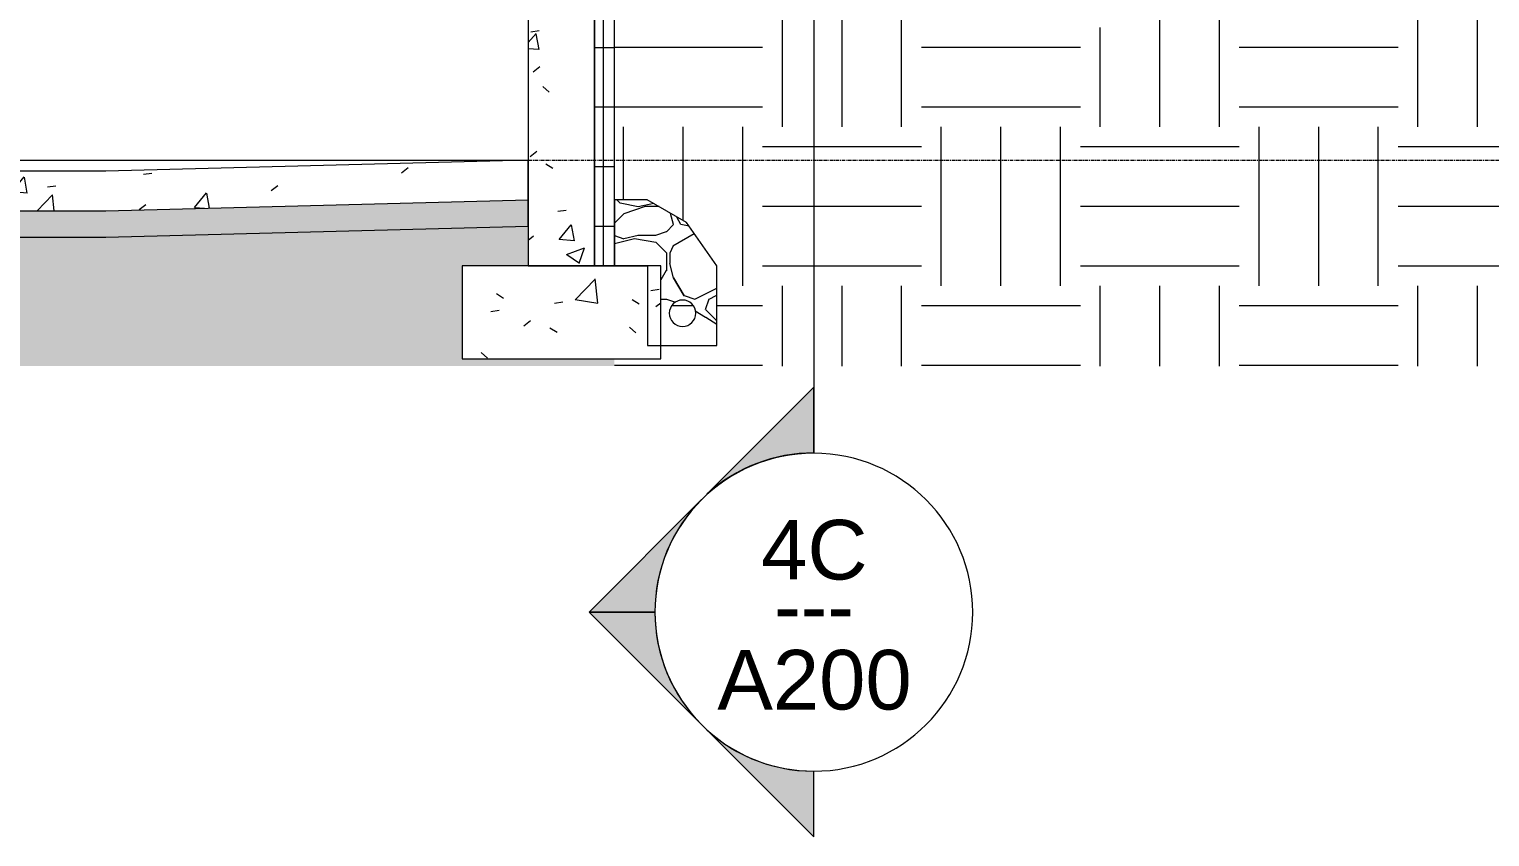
# Model space of a CAD drawing. Header units: inches. Extents: x 9661 to 15313, y -314 to 660.
# Drawn here: x 12001.8 to 12222.4, y -254.2 to -132.3 of the extents above; entities that cross this region are included whole.
import ezdxf

# ---------------------------------------------------------------- set-up
doc = ezdxf.new("R2010")
doc.units = ezdxf.units.IN
doc.header["$MEASUREMENT"] = 0
doc.linetypes.add('Grid Line 1_2_', pattern=[0.875, 0.5, -0.125, 0.125, -0.125])
for name, color, linetype, lineweight in [('0-1', 7, 'Continuous', 5), ('A-FLOR-1', 55, 'Continuous', 9), ('A-FLOR-8', 192, 'Continuous', 9), ('A-FLOR-LEVL-1', 51, 'Grid Line 1_2_', 9), ('A-FLOR-MCUT-1', 51, 'Continuous', 9), ('A-FLOR-PATT-1', 45, 'Continuous', 9), ('A-WALL-PATT-2', 45, 'Continuous', 9), ('C-TOPO', 7, 'Continuous', 9), ('C-TOPO-1', 45, 'Continuous', 9), ('C-TOPO-2', 55, 'Continuous', 9), ('G-ANNO-SYMB', 111, 'Continuous', 9), ('I-WALL-1', 55, 'Continuous', 9), ('S-FNDN-1', 7, 'Continuous', 9), ('S-FNDN-2', 55, 'Continuous', 9), ('S-FNDN-3', 45, 'Continuous', 9), ('S-FNDN-5', 32, 'Continuous', 9)]:
    doc.layers.add(name, color=color, linetype=linetype, lineweight=lineweight)
doc.styles.add('Arial', font='arial.ttf', dxfattribs={"height": 9})
doc.styles.add('Century Gothic', font='ufonts.com_century-gothic.ttf', dxfattribs={"height": 9})
pattern_1 = [(0, (11008.554, 72), (24, 24), [24, -24]), (0, (11008.554, 81), (24, 24), [24, -24]), (0, (11008.554, 90), (24, 24), [24, -24]), (90, (11011.554, 93), (-24, 24), [24, -24]), (90, (11020.554, 93), (-24, 24), [24, -24]), (90, (11029.554, 93), (-24, 24), [24, -24])]
pattern_2 = [(50, (11008.554, 72), (27.5427, -2.4099), [2.88, -31.68]), (355, (11008.554, 72), (-5.32784, 28.8843), [2.304, -25.344]), (100.451, (11010.85, 71.8), (22.2153, 26.4739), [2.448, -26.924]), (46.184, (11008.554, 79.68), (40.9819, -6.3564), [4.32, -47.52]), (96.636, (11011.97, 79.15), (35.8907, 37.4062), [3.671, -40.386]), (351.184, (11008.554, 79.68), (35.891, 37.4062), [3.456, -38.016]), (21, (11012.394, 77.76), (22.92104, -15.46073), [2.88, -31.68]), (326, (11012.394, 77.76), (9.3435, 27.84574), [2.304, -25.344]), (71.451, (11014.304, 76.472), (32.2648, 12.3844), [2.448, -26.924]), (37.5, (11008.554, 72), (0.466855, 12.78271), [1.267, -23.77, 1.267, -24.461, -25.44]), (37.5, (11008.554, 72), (0.466855, 12.78271), [-50.765, 1.267, -24.173]), (7.5, (11008.554, 72), (10.10159, 15.14509), [1.267, -13.402, 1.267, -23.194, -9.696]), (7.5, (11008.554, 72), (10.10159, 15.14509), [-39.13, 1.267, -8.429]), (327.5, (10999.991, 72), (20.49916, -0.86578), [1.267, -8.333, 1.267, -28.685, -39.744]), (327.5, (10999.991, 72), (20.49916, -0.86578), [-39.552, 1.267, -38.477]), (317.5, (10996.151, 72), (22.39478, 3.8443), [1.267, -11.213, 1.267, -18.624, -28.224]), (317.5, (10996.151, 72), (22.39478, 3.8443), [-32.371, 1.267, -26.957])]
pattern_3 = [(212.005, (11005.329, 80.062), (-161.240282, -107.491823), [5.07, -501.974]), (213.69, (11008.554, 82.212), (-53.74635, -53.74678), [3.876, -189.91]), (198.435, (11010.167, 82.749), (-107.49304, -53.74648), [1.7, -168.262]), (180, (11012.316, 82.75), (-7e-15, -53.747), [2.15, -51.597]), (161.565, (11013.929, 82.212), (-53.74607, 5e-05), [1.7, -168.262]), (333.435, (11014.466, 120.91), (53.74613, 5e-05), [2.404, -117.777]), (296.565, (11013.93, 121.984), (53.74653, -53.74707), [1.202, -118.979]), (270, (11013.93, 124.67), (53.747, 3e-15), [2.687, -51.059]), (186.34, (11014.466, 89.736), (-429.972726, -53.744812), [4.867, -481.829]), (296.565, (11026.29, 123.06), (53.74653, -53.74707), [1.202, -118.979]), (303.69, (11025.216, 124.672), (53.74678, -53.74635), [1.938, -191.848]), (229.399, (11033.815, 101.023), (-268.731142, -322.481306), [4.955, -490.564]), (243.435, (11035.427, 104.248), (5e-05, -53.74613), [3.605, -116.576]), (213.69, (11054.239, 98.336), (-53.74635, -53.74678), [1.938, -191.848]), (33.69, (11038.115, 83.287), (53.74635, 53.74678), [1.938, -191.848]), (0, (11037.04, 83.287), (0, 53.747), [1.075, -52.672]), (333.435, (11035.965, 83.824), (53.74613, 5e-05), [1.202, -118.979]), (284.036, (11035.427, 85.974), (53.74545, -161.2401), [2.216, -219.387]), (270, (11035.427, 87.05), (53.747, 3e-15), [1.075, -52.672]), (243.435, (11035.427, 88.124), (5e-05, -53.74613), [1.202, -118.979]), (135, (11035.427, 88.66), (-53.7472, 4e-15), [0.76, -75.249]), (90, (11035.427, 88.124), (-53.747, 3e-15), [0.537, -53.209]), (18.435, (11054.776, 112.847), (107.49304, 53.74648), [3.399, -166.562]), (6.34, (11058.001, 113.922), (429.972726, 53.744812), [4.867, -481.829]), (180, (11055.85, 101.023), (-7e-15, -53.747), [3.225, -50.522]), (197.354, (11064.451, 103.71), (-161.239491, -53.746161), [9.01, -891.947]), (198.435, (11066.063, 104.248), (-107.49304, -53.74648), [1.7, -168.262]), (213.69, (11067.675, 105.323), (-53.74635, -53.74678), [1.938, -191.848]), (251.565, (11068.213, 106.935), (-5e-05, -53.74607), [1.7, -168.262]), (243.435, (11068.75, 108.01), (5e-05, -53.74613), [1.202, -118.979]), (270, (11068.75, 109.085), (53.747, 3e-15), [1.075, -52.672]), (293.199, (11067.138, 112.847), (53.74725, -107.493233), [4.093, -405.228]), (315, (11065.525, 114.46), (53.7472, 0), [2.28, -73.729]), (0, (11062.84, 114.46), (0, 53.747), [2.687, -51.059]), (341.565, (11051.014, 101.561), (53.74607, -5e-05), [1.7, -168.262]), (303.69, (11049.939, 103.173), (53.74678, -53.74635), [1.938, -191.848]), (279.462, (11049.402, 106.398), (53.74512, -268.732805), [3.269, -323.658]), (270, (11049.4, 109.623), (53.747, 3e-15), [3.225, -50.522]), (239.036, (11051.014, 112.31), (-53.74743, -107.492684), [3.134, -310.26]), (188.13, (11054.776, 112.847), (-322.479255, -53.746045), [3.8, -376.245]), (116.565, (11015.004, 111.235), (-53.74653, 53.74707), [1.202, -118.979]), (135, (11016.08, 110.16), (-53.7472, 4e-15), [1.52, -74.489]), (168.69, (11018.766, 109.623), (-53.7468, -0.00033), [2.741, -271.314]), (191.31, (11021.453, 110.16), (-214.98617, -53.74725), [2.741, -271.314]), (194.036, (11023.603, 110.698), (-161.2401, -53.74545), [2.216, -219.387]), (236.31, (11024.678, 112.31), (-53.74616, -107.49347), [1.938, -191.848]), (236.31, (11025.753, 113.922), (-53.74616, -107.49347), [1.938, -191.848]), (270, (11025.753, 115.535), (53.747, 3e-15), [1.612, -52.134]), (291.801, (11024.678, 118.222), (53.745405, -107.493845), [2.894, -286.54]), (116.565, (11025.216, 106.935), (-53.74653, 53.74707), [2.404, -117.777]), (168.69, (11027.903, 106.398), (-53.7468, -0.00033), [2.741, -271.314]), (194.036, (11030.053, 106.935), (-161.2401, -53.74545), [2.216, -219.387]), (225, (11031.665, 108.548), (4e-15, -53.7472), [2.28, -73.729]), (251.565, (11032.203, 110.16), (-5e-05, -53.74607), [1.7, -168.262]), (296.565, (11031.128, 112.31), (53.74653, -53.74707), [2.404, -117.777]), (315, (11030.053, 113.385), (53.7472, 0), [1.52, -74.489]), (326.31, (11028.44, 114.46), (107.49347, -53.74616), [1.938, -191.848]), (0, (11027.365, 114.46), (0, 53.747), [1.075, -52.672]), (33.69, (11025.753, 113.385), (53.74635, 53.74678), [1.938, -191.848]), (71.565, (11025.216, 111.772), (5e-05, 53.74607), [1.7, -168.262]), (63.435, (11024.678, 110.698), (-5e-05, 53.74613), [1.202, -118.979]), (71.565, (11024.141, 109.085), (5e-05, 53.74607), [1.7, -168.262]), (104.036, (11024.141, 106.935), (-53.74545, 161.2401), [2.216, -219.387]), (45, (11023.066, 105.86), (0, 53.7472), [1.52, -74.489]), (18.435, (11021.453, 105.323), (107.49304, 53.74648), [1.7, -168.262]), (0, (11018.766, 105.323), (0, 53.747), [2.687, -51.059]), (14.036, (11016.616, 104.785), (161.2401, 53.74545), [2.216, -219.387]), (341.565, (11015.004, 105.323), (53.74607, -5e-05), [1.7, -168.262]), (270, (11015.004, 106.935), (53.747, 3e-15), [1.612, -52.134]), (225, (11016.616, 108.548), (4e-15, -53.7472), [2.28, -73.729]), (198.435, (11019.841, 109.623), (-107.49304, -53.74648), [3.399, -166.562]), (180, (11022.53, 109.623), (-7e-15, -53.747), [2.687, -51.059]), (153.435, (11023.603, 109.085), (-53.74613, -5e-05), [1.202, -118.979]), (206.565, (11044.027, 100.486), (-53.74707, -53.74653), [1.202, -118.979]), (146.31, (11045.639, 99.411), (-107.49347, 53.74616), [1.938, -191.848]), (119.745, (11047.789, 95.648), (-161.240006, 268.73295), [4.333, -428.985]), (95.711, (11048.327, 90.274), (-53.74997, 483.718242), [5.401, -534.745]), (90, (11048.327, 89.736), (-53.747, 3e-15), [0.537, -53.209]), (63.435, (11047.79, 88.66), (-5e-05, 53.74613), [1.202, -118.979]), (26.565, (11046.714, 88.124), (53.74707, 53.74653), [1.202, -118.979]), (0, (11045.1, 88.124), (0, 53.747), [1.612, -52.134]), (0, (11044.564, 88.124), (0, 53.747), [0.537, -53.209]), (0, (11043.49, 88.124), (0, 53.747), [1.075, -52.672]), (326.31, (11041.877, 89.199), (107.49347, -53.74616), [1.938, -191.848]), (333.435, (11040.802, 89.736), (53.74613, 5e-05), [1.202, -118.979]), (284.036, (11040.265, 91.886), (53.74545, -161.2401), [2.216, -219.387]), (270, (11040.265, 92.96), (53.747, 3e-15), [1.075, -52.672]), (270, (11040.265, 94.574), (53.747, 3e-15), [1.612, -52.134]), (258.69, (11040.802, 97.261), (0.00033, -53.7468), [2.741, -271.314]), (231.34, (11042.952, 99.948), (-161.240446, -214.986075), [3.441, -340.704]), (270, (11054.24, 98.873), (53.747, 3e-15), [0.537, -53.209]), (270, (11054.24, 99.41), (53.747, 3e-15), [0.537, -53.209]), (326.31, (11052.626, 100.486), (107.49347, -53.74616), [1.938, -191.848]), (333.435, (11049.402, 102.098), (53.74613, 5e-05), [3.605, -116.576]), (0, (11046.714, 102.1), (0, 53.747), [2.687, -51.059]), (63.435, (11046.177, 101.023), (-5e-05, 53.74613), [1.202, -118.979]), (90, (11046.177, 98.873), (-53.747, 3e-15), [2.15, -51.597]), (135, (11047.79, 97.26), (-53.7472, 4e-15), [2.28, -73.729]), (161.565, (11049.402, 96.723), (-53.74607, 5e-05), [1.7, -168.262]), (180, (11051.014, 96.723), (-7e-15, -53.747), [1.612, -52.134]), (198.435, (11052.626, 97.261), (-107.49304, -53.74648), [1.7, -168.262]), (351.87, (11031.665, 126.284), (53.746196, 0.000237), [7.601, -372.445]), (14.036, (11029.515, 125.747), (161.2401, 53.74545), [2.216, -219.387]), (53.13, (11027.903, 123.597), (107.49389, 161.23961), [2.687, -266.045]), (95.194, (11028.44, 117.685), (-53.742522, 537.465678), [5.937, -587.714]), (101.31, (11028.978, 114.997), (-53.74725, 214.98617), [2.741, -271.314]), (143.13, (11031.128, 113.385), (-161.23961, 107.49389), [2.687, -266.045]), (161.565, (11032.74, 112.847), (-53.74607, 5e-05), [1.7, -168.262]), (198.435, (11034.352, 113.385), (-107.49304, -53.74648), [1.7, -168.262]), (225, (11037.04, 116.072), (4e-15, -53.7472), [3.8, -72.209]), (228.814, (11040.802, 120.372), (-322.479887, -376.225462), [5.713, -565.62]), (251.565, (11041.34, 121.984), (-5e-05, -53.74607), [1.7, -168.262]), (270, (11041.34, 122.52), (53.747, 3e-15), [0.537, -53.209]), (288.435, (11040.802, 124.134), (53.74648, -107.49304), [1.7, -168.262]), (326.31, (11039.19, 125.209), (107.49347, -53.74616), [1.938, -191.848]), (90, (11014.466, 112.31), (-53.747, 3e-15), [3.762, -49.984]), (338.199, (11021.991, 119.297), (161.23965, -53.74576), [2.894, -286.54]), (0, (11018.766, 119.297), (0, 53.747), [3.225, -50.522]), (30.964, (11016.079, 117.685), (161.23977, 107.4936), [3.134, -310.26]), (45, (11014.466, 116.072), (0, 53.7472), [2.28, -73.729]), (90, (11005.867, 95.11), (-53.747, 3e-15), [3.762, -49.984]), (116.565, (11007.48, 91.886), (-53.74653, 53.74707), [3.605, -116.576]), (153.435, (11010.704, 90.274), (-53.74613, -5e-05), [3.605, -116.576]), (180, (11013.39, 90.274), (-7e-15, -53.747), [2.687, -51.059]), (218.66, (11016.079, 92.424), (-53.746083, -53.746755), [3.441, -340.704]), (231.34, (11018.229, 95.111), (-161.240446, -214.986075), [3.441, -340.704]), (213.69, (11021.453, 97.261), (-53.74635, -53.74678), [3.876, -189.91]), (239.036, (11023.066, 99.948), (-53.74743, -107.492684), [3.134, -310.26]), (270, (11023.066, 101.023), (53.747, 3e-15), [1.075, -52.672]), (270, (11023.066, 102.636), (53.747, 3e-15), [1.612, -52.134]), (315, (11021.453, 104.248), (53.7472, 0), [2.28, -73.729]), (350.538, (11018.229, 104.785), (53.7463, 0.00047), [3.269, -323.658]), (14.036, (11013.929, 103.71), (161.2401, 53.74545), [4.432, -217.171]), (18.435, (11009.092, 102.098), (107.49304, 53.74648), [5.099, -164.863]), (45, (11007.48, 100.486), (0, 53.7472), [2.28, -73.729]), (45, (11005.867, 98.873), (0, 53.7472), [2.28, -73.729]), (108.435, (11017.691, 87.049), (-53.74648, 107.49304), [3.399, -166.562]), (126.87, (11019.303, 84.899), (-53.7463, 53.7465), [2.687, -266.045]), (146.31, (11020.916, 83.824), (-107.49347, 53.74616), [1.938, -191.848]), (161.565, (11022.528, 83.287), (-53.74607, 5e-05), [1.7, -168.262]), (135, (11024.14, 81.674), (-53.7472, 4e-15), [2.28, -73.729]), (161.565, (11025.753, 81.137), (-53.74607, 5e-05), [1.7, -168.262]), (180, (11027.365, 81.137), (-7e-15, -53.747), [1.612, -52.134]), (206.565, (11028.44, 81.674), (-53.74707, -53.74653), [1.202, -118.979]), (206.565, (11030.59, 82.75), (-53.74707, -53.74653), [2.404, -117.777]), (189.462, (11033.815, 83.287), (-268.732805, -53.74512), [3.269, -323.658]), (243.435, (11034.89, 85.437), (5e-05, -53.74613), [2.404, -117.777]), (270, (11034.89, 85.974), (53.747, 3e-15), [0.537, -53.209]), (270, (11034.89, 87.05), (53.747, 3e-15), [1.075, -52.672]), (326.31, (11033.278, 90.274), (107.49347, -53.74616), [1.938, -191.848]), (327.995, (11028.978, 92.961), (268.733967, -161.238084), [5.07, -501.974]), (329.036, (11026.29, 94.574), (107.492684, -53.74743), [3.134, -310.26]), (341.565, (11023.066, 95.648), (53.74607, -5e-05), [3.399, -166.562]), (0, (11020.916, 95.65), (0, 53.747), [2.15, -51.597]), (33.69, (11019.303, 94.574), (53.74635, 53.74678), [1.938, -191.848]), (53.13, (11017.691, 92.424), (107.49389, 161.23961), [2.687, -266.045]), (63.435, (11016.616, 90.274), (-5e-05, 53.74613), [2.404, -117.777]), (225, (11041.34, 85.974), (4e-15, -53.7472), [2.28, -73.729]), (236.31, (11042.414, 87.587), (-53.74616, -107.49347), [1.938, -191.848]), (270, (11042.414, 88.124), (53.747, 3e-15), [0.537, -53.209]), (315, (11041.34, 89.2), (53.7472, 0), [1.52, -74.489]), (333.435, (11039.19, 90.274), (53.74613, 5e-05), [2.404, -117.777]), (18.435, (11035.965, 89.199), (107.49304, 53.74648), [3.399, -166.562]), (75.964, (11035.427, 87.049), (0.00026, 53.74662), [2.216, -219.387]), (71.565, (11011.241, 76.837), (5e-05, 53.74607), [1.7, -168.262]), (135, (11012.316, 75.762), (-53.7472, 4e-15), [1.52, -74.489]), (146.31, (11013.929, 74.687), (-107.49347, 53.74616), [1.938, -191.848]), (153.435, (11016.08, 73.612), (-53.74613, -5e-05), [2.404, -117.777]), (180, (11016.616, 73.61), (-7e-15, -53.747), [0.537, -53.209]), (161.565, (11018.229, 73.075), (-53.74607, 5e-05), [1.7, -168.262]), (180, (11020.38, 73.075), (-7e-15, -53.747), [2.15, -51.597]), (198.435, (11021.991, 73.612), (-107.49304, -53.74648), [1.7, -168.262]), (210.964, (11024.678, 75.225), (-161.23977, -107.4936), [3.134, -310.26]), (206.565, (11025.753, 75.762), (-53.74707, -53.74653), [1.202, -118.979]), (251.565, (11026.29, 77.375), (-5e-05, -53.74607), [1.7, -168.262]), (303.69, (11025.216, 78.987), (53.74678, -53.74635), [1.938, -191.848]), (306.87, (11023.603, 81.137), (53.7463, -53.7465), [2.687, -266.045]), (323.13, (11021.453, 82.749), (161.23961, -107.49389), [2.687, -266.045]), (345.964, (11019.303, 83.287), (53.74662, -0.00026), [2.216, -219.387]), (18.435, (11017.691, 82.749), (107.49304, 53.74648), [1.7, -168.262]), (30.964, (11015.004, 81.137), (161.23977, 107.4936), [3.134, -310.26]), (39.806, (11011.779, 78.45), (53.745895, 53.74734), [4.198, -415.576]), (135, (11027.903, 73.612), (-53.7472, 4e-15), [0.76, -75.249]), (153.435, (11028.978, 73.075), (-53.74613, -5e-05), [1.202, -118.979]), (191.31, (11031.665, 73.612), (-214.98617, -53.74725), [2.741, -271.314]), (165.964, (11033.815, 73.075), (-53.74662, 0.00026), [2.216, -219.387]), (175.236, (11040.265, 72.537), (-53.74662, 0.000751), [6.472, -640.722]), (206.565, (11041.34, 73.075), (-53.74707, -53.74653), [1.202, -118.979]), (225, (11042.414, 74.15), (4e-15, -53.7472), [1.52, -74.489]), (270, (11042.414, 76.837), (53.747, 3e-15), [2.687, -51.059]), (270, (11042.414, 78.45), (53.747, 3e-15), [1.612, -52.134]), (308.66, (11040.265, 81.137), (53.746755, -53.746083), [3.441, -340.704]), (338.199, (11037.577, 82.212), (161.23965, -53.74576), [2.894, -286.54]), (348.69, (11034.89, 82.749), (53.7468, 0.00033), [2.741, -271.314]), (18.435, (11030.053, 81.137), (107.49304, 53.74648), [5.099, -164.863]), (36.87, (11027.903, 79.525), (53.7465, 53.7463), [2.687, -266.045]), (68.199, (11026.828, 76.837), (53.74576, 161.23965), [2.894, -286.54]), (101.31, (11027.365, 74.15), (-53.74725, 214.98617), [2.741, -271.314]), (348.69, (11022.528, 125.209), (53.7468, 0.00033), [2.741, -271.314]), (354.806, (11016.616, 125.747), (53.746727, 0.000402), [5.937, -587.714]), (0, (11015.004, 125.747), (0, 53.747), [1.612, -52.134]), (45, (11013.93, 124.672), (0, 53.7472), [1.52, -74.489]), (180, (11018.23, 119.834), (-7e-15, -53.747), [1.612, -52.134]), (188.13, (11021.991, 120.372), (-322.479255, -53.746045), [3.8, -376.245]), (172.875, (11026.29, 119.834), (-53.74698, 0.00048), [4.333, -428.985]), (225, (11026.828, 120.372), (4e-15, -53.7472), [0.76, -75.249]), (270, (11026.83, 121.984), (53.747, 3e-15), [1.612, -52.134]), (161.565, (11044.027, 123.597), (-53.74607, 5e-05), [1.7, -168.262]), (180, (11046.177, 123.597), (-7e-15, -53.747), [2.15, -51.597]), (198.435, (11047.789, 124.134), (-107.49304, -53.74648), [1.7, -168.262]), (170.538, (11051.014, 123.597), (-53.746303, -0.000467), [3.269, -323.658]), (213.69, (11052.626, 124.672), (-53.74635, -53.74678), [1.938, -191.848]), (270, (11052.626, 125.21), (53.747, 3e-15), [0.537, -53.209]), (296.565, (11052.09, 126.284), (53.74653, -53.74707), [1.202, -118.979]), (341.565, (11048.864, 127.359), (53.74607, -5e-05), [3.399, -166.562]), (341.565, (11045.639, 128.434), (53.74607, -5e-05), [3.399, -166.562]), (14.036, (11043.489, 127.896), (161.2401, 53.74545), [2.216, -219.387]), (45, (11041.877, 126.284), (0, 53.7472), [2.28, -73.729]), (104.036, (11042.414, 124.134), (-53.74545, 161.2401), [2.216, -219.387]), (0, (11000.49, 77.375), (0, 53.747), [0.537, -53.209]), (315, (10999.417, 78.45), (53.7472, 0), [1.52, -74.489]), (274.764, (10998.88, 84.899), (53.749818, -591.21148), [6.472, -640.722]), (255.964, (10999.417, 87.049), (-0.00026, -53.74662), [2.216, -219.387]), (225, (11000.492, 88.124), (4e-15, -53.7472), [1.52, -74.489]), (198.435, (11005.329, 89.736), (-107.49304, -53.74648), [5.099, -164.863]), (180, (11005.867, 89.736), (-7e-15, -53.747), [0.537, -53.209]), (171.87, (11009.629, 89.199), (-53.746196, -0.000237), [3.8, -376.245]), (146.31, (11016.079, 88.661), (-107.49347, 53.74616), [1.938, -191.848]), (108.435, (11017.154, 85.437), (-53.74648, 107.49304), [3.399, -166.562]), (90, (11017.154, 84.9), (-53.747, 3e-15), [0.537, -53.209]), (71.565, (11016.616, 83.287), (5e-05, 53.74607), [1.7, -168.262]), (26.565, (11015.54, 82.75), (53.74707, 53.74653), [1.202, -118.979]), (18.435, (11013.929, 82.212), (107.49304, 53.74648), [1.7, -168.262]), (126.87, (11042.952, 78.45), (-53.7463, 53.7465), [2.687, -266.045]), (123.69, (11044.027, 76.837), (-53.74678, 53.74635), [1.938, -191.848]), (149.036, (11046.714, 75.225), (-107.492684, 53.74743), [3.134, -310.26]), (168.69, (11049.402, 74.687), (-53.7468, -0.00033), [2.741, -271.314]), (213.69, (11051.014, 75.762), (-53.74635, -53.74678), [1.938, -191.848]), (251.565, (11051.551, 77.375), (-5e-05, -53.74607), [1.7, -168.262]), (270, (11051.55, 77.91), (53.747, 3e-15), [0.537, -53.209]), (279.462, (11051.014, 81.137), (53.74512, -268.732805), [3.269, -323.658]), (243.435, (11051.55, 82.212), (5e-05, -53.74613), [1.202, -118.979]), (270, (11051.55, 82.75), (53.747, 3e-15), [0.537, -53.209]), (296.565, (11049.94, 85.974), (53.74653, -53.74707), [3.605, -116.576]), (329.036, (11047.252, 87.587), (107.492684, -53.74743), [3.134, -310.26]), (8.13, (11043.489, 87.049), (322.479255, 53.746045), [3.8, -376.245]), (45, (11041.34, 84.9), (0, 53.7472), [3.04, -72.969]), (45, (11040.265, 83.824), (0, 53.7472), [1.52, -74.489]), (90, (11040.265, 82.21), (-53.747, 3e-15), [1.612, -52.134]), (123.69, (11041.34, 80.599), (-53.74678, 53.74635), [1.938, -191.848]), (101.31, (11049.402, 90.274), (-53.74725, 214.98617), [2.741, -271.314]), (108.435, (11049.939, 88.661), (-53.74648, 107.49304), [1.7, -168.262]), (135, (11050.476, 88.124), (-53.7472, 4e-15), [0.76, -75.249]), (180, (11052.09, 88.124), (-7e-15, -53.747), [1.612, -52.134]), (213.69, (11053.701, 89.199), (-53.74635, -53.74678), [1.938, -191.848]), (187.125, (11058.001, 89.736), (-376.225893, -53.746004), [4.333, -428.985]), (236.31, (11059.076, 91.349), (-53.74616, -107.49347), [1.938, -191.848]), (270, (11059.076, 91.886), (53.747, 3e-15), [0.537, -53.209]), (288.435, (11058.538, 93.499), (53.74648, -107.49304), [1.7, -168.262]), (285.945, (11057.464, 97.261), (53.74574, -161.239833), [3.913, -387.368]), (315, (11056.39, 98.336), (53.7472, 0), [1.52, -74.489]), (18.435, (11054.776, 97.798), (107.49304, 53.74648), [1.7, -168.262]), (29.745, (11051.014, 95.648), (268.73295, 161.240006), [4.333, -428.985]), (18.435, (11049.402, 95.111), (107.49304, 53.74648), [1.7, -168.262]), (75.964, (11048.864, 92.961), (0.00026, 53.74662), [2.216, -219.387]), (180, (11033.28, 106.935), (-7e-15, -53.747), [1.612, -52.134]), (180, (11034.35, 106.935), (-7e-15, -53.747), [1.075, -52.672]), (135, (11035.427, 105.86), (-53.7472, 4e-15), [1.52, -74.489]), (90, (11035.427, 104.25), (-53.747, 3e-15), [1.612, -52.134]), (26.565, (11027.365, 95.648), (53.74707, 53.74653), [3.605, -116.576]), (341.565, (11025.753, 96.186), (53.74607, -5e-05), [1.7, -168.262]), (300.964, (11024.141, 98.873), (107.4936, -161.23977), [3.134, -310.26]), (71.565, (11034.352, 100.486), (5e-05, 53.74607), [1.7, -168.262]), (90, (11034.35, 97.8), (-53.747, 3e-15), [2.687, -51.059]), (123.69, (11035.427, 96.186), (-53.74678, 53.74635), [1.938, -191.848]), (153.435, (11037.577, 95.11), (-53.74613, -5e-05), [2.404, -117.777]), (198.435, (11039.19, 95.648), (-107.49304, -53.74648), [1.7, -168.262]), (243.435, (11039.727, 96.723), (5e-05, -53.74613), [1.202, -118.979]), (255.964, (11040.265, 98.873), (-0.00026, -53.74662), [2.216, -219.387]), (251.565, (11040.802, 100.486), (-5e-05, -53.74607), [1.7, -168.262]), (291.801, (11039.727, 103.173), (53.745405, -107.493845), [2.894, -286.54]), (323.13, (11037.577, 104.785), (161.23961, -107.49389), [2.687, -266.045]), (18.435, (11035.965, 104.248), (107.49304, 53.74648), [1.7, -168.262]), (63.435, (11034.89, 102.098), (-5e-05, 53.74613), [2.404, -117.777]), (135, (11030.59, 92.424), (-53.7472, 4e-15), [2.28, -73.729]), (149.036, (11033.278, 90.811), (-107.492684, 53.74743), [3.134, -310.26]), (146.31, (11034.89, 89.736), (-107.49347, 53.74616), [1.938, -191.848]), (180, (11035.965, 89.736), (-7e-15, -53.747), [1.075, -52.672]), (210.964, (11038.652, 91.349), (-161.23977, -107.4936), [3.134, -310.26]), (243.435, (11039.19, 92.424), (5e-05, -53.74613), [1.202, -118.979]), (303.69, (11038.115, 94.036), (53.74678, -53.74635), [1.938, -191.848]), (321.34, (11035.427, 96.186), (214.986075, -161.240446), [3.441, -340.704]), (345.964, (11033.278, 96.723), (53.74662, -0.00026), [2.216, -219.387]), (11.31, (11030.59, 96.186), (214.98617, 53.74725), [2.741, -271.314]), (26.565, (11029.515, 95.648), (53.74707, 53.74653), [1.202, -118.979]), (71.565, (11028.978, 94.036), (5e-05, 53.74607), [1.7, -168.262]), (15.945, (11027.903, 105.86), (161.239833, 53.74574), [3.913, -387.368]), (29.745, (11024.141, 103.71), (268.73295, 161.240006), [4.333, -428.985]), (63.435, (11023.603, 102.636), (-5e-05, 53.74613), [1.202, -118.979]), (90, (11023.603, 101.023), (-53.747, 3e-15), [1.612, -52.134]), (104.036, (11024.141, 98.873), (-53.74545, 161.2401), [2.216, -219.387]), (120.964, (11025.753, 96.186), (-107.4936, 161.23977), [3.134, -310.26]), (153.435, (11055.85, 124.672), (-53.74613, -5e-05), [1.202, -118.979]), (180, (11056.926, 124.67), (-7e-15, -53.747), [1.075, -52.672]), (209.745, (11060.688, 126.821), (-268.73295, -161.240006), [4.333, -428.985]), (225, (11062.838, 128.97), (4e-15, -53.7472), [3.04, -72.969]), (239.036, (11064.451, 131.659), (-53.74743, -107.492684), [3.134, -310.26]), (239.036, (11066.063, 134.346), (-53.74743, -107.492684), [3.134, -310.26]), (270, (11066.063, 134.883), (53.747, 3e-15), [0.537, -53.209]), (333.435, (11064.988, 135.42), (53.74613, 5e-05), [1.202, -118.979]), (0, (11063.376, 135.42), (0, 53.747), [1.612, -52.134]), (45, (11061.763, 133.81), (0, 53.7472), [2.28, -73.729]), (26.565, (11055.314, 130.584), (53.74707, 53.74653), [7.211, -112.97]), (30.964, (11052.626, 128.971), (161.23977, 107.4936), [3.134, -310.26]), (90, (11052.626, 127.896), (-53.747, 3e-15), [1.075, -52.672]), (128.66, (11054.776, 125.209), (-53.746755, 53.746083), [3.441, -340.704]), (255.964, (11048.864, 107.473), (-0.00026, -53.74662), [2.216, -219.387]), (281.31, (11048.327, 110.16), (53.74725, -214.98617), [2.741, -271.314]), (309.806, (11045.639, 113.385), (53.74734, -53.745895), [4.198, -415.576]), (329.036, (11042.952, 114.997), (107.492684, -53.74743), [3.134, -310.26]), (345.964, (11040.802, 115.535), (53.74662, -0.00026), [2.216, -219.387]), (0, (11038.65, 115.535), (0, 53.747), [2.15, -51.597]), (26.565, (11036.502, 114.46), (53.74707, 53.74653), [2.404, -117.777]), (45, (11034.89, 112.847), (0, 53.7472), [2.28, -73.729]), (53.13, (11033.278, 110.698), (107.49389, 161.23961), [2.687, -266.045]), (90, (11033.28, 109.085), (-53.747, 3e-15), [1.612, -52.134]), (135, (11034.89, 107.473), (-53.7472, 4e-15), [2.28, -73.729]), (144.462, (11038.652, 104.785), (-161.23894, 107.49382), [4.623, -457.722]), (135, (11041.34, 102.098), (-53.7472, 4e-15), [3.8, -72.209]), (153.435, (11043.49, 101.023), (-53.74613, -5e-05), [2.404, -117.777]), (206.565, (11045.64, 102.098), (-53.74707, -53.74653), [2.404, -117.777]), (230.194, (11048.327, 105.323), (-214.98784, -268.731413), [4.198, -415.576]), (66.801, (11041.34, 118.222), (107.495275, 268.731896), [4.093, -405.228]), (90, (11041.34, 116.61), (-53.747, 3e-15), [1.612, -52.134]), (153.435, (11042.414, 116.072), (-53.74613, -5e-05), [1.202, -118.979]), (153.435, (11044.564, 114.997), (-53.74613, -5e-05), [2.404, -117.777]), (149.036, (11047.252, 113.385), (-107.492684, 53.74743), [3.134, -310.26]), (180, (11049.94, 113.385), (-7e-15, -53.747), [2.687, -51.059]), (180, (11053.164, 113.385), (-7e-15, -53.747), [3.225, -50.522]), (213.69, (11054.776, 114.46), (-53.74635, -53.74678), [1.938, -191.848]), (243.435, (11055.85, 116.61), (5e-05, -53.74613), [2.404, -117.777]), (277.125, (11055.314, 120.909), (53.746004, -376.225893), [4.333, -428.985]), (315, (11054.24, 121.984), (53.7472, 0), [1.52, -74.489]), (341.565, (11052.626, 122.522), (53.74607, -5e-05), [1.7, -168.262]), (352.875, (11048.327, 123.059), (53.74698, -0.00048), [4.333, -428.985]), (0, (11045.64, 123.06), (0, 53.747), [2.687, -51.059]), (21.801, (11042.952, 121.984), (107.493845, 53.745405), [2.894, -286.54]), (90, (11067.14, 119.297), (-53.747, 3e-15), [2.15, -51.597]), (90, (11067.14, 117.147), (-53.747, 3e-15), [2.15, -51.597]), (56.31, (11066.063, 115.535), (53.74616, 107.49347), [1.938, -191.848]), (18.435, (11064.451, 114.997), (107.49304, 53.74648), [1.7, -168.262]), (0, (11059.076, 114.997), (0, 53.747), [5.375, -48.372]), (341.565, (11057.464, 115.535), (53.74607, -5e-05), [1.7, -168.262]), (296.565, (11056.926, 116.61), (53.74653, -53.74707), [1.202, -118.979]), (278.13, (11056.389, 120.372), (53.746045, -322.479255), [3.8, -376.245]), (270, (11056.39, 120.91), (53.747, 3e-15), [0.537, -53.209]), (251.565, (11056.926, 122.522), (-5e-05, -53.74607), [1.7, -168.262]), (225, (11058.538, 124.134), (4e-15, -53.7472), [2.28, -73.729]), (218.66, (11061.226, 126.284), (-53.746083, -53.746755), [3.441, -340.704]), (225, (11062.838, 127.896), (4e-15, -53.7472), [2.28, -73.729]), (206.565, (11063.913, 128.434), (-53.74707, -53.74653), [1.202, -118.979]), (180, (11064.99, 128.434), (-7e-15, -53.747), [1.075, -52.672]), (123.69, (11066.063, 126.821), (-53.74678, 53.74635), [1.938, -191.848]), (108.435, (11066.6, 125.209), (-53.74648, 107.49304), [1.7, -168.262]), (98.13, (11067.138, 121.447), (-53.746045, 322.479255), [3.8, -376.245])]

# ---------------------------------------------------------------- blocks, each defined once
blk = doc.blocks.new('CTR  - Topography_rvt-1-BUILDING SECTION - EAST_WEST - COURTYARD - LOOKING NORTH')
at = {"layer": 'C-TOPO-1'}
h = blk.add_hatch(dxfattribs=at)
h.set_pattern_fill('FP_12', color=256, style=0, pattern_type=2)
h.set_pattern_definition(pattern_1)
h.paths.add_polyline_path([(12224.44, -183.11), (12224.44, -46), (12159.19, -46), (12159.19, -118), (12170.19, -118), (12170.19, -132), (12159.19, -132), (12159.19, -183.11), (12222.98, -183.11)], flags=0)
h = blk.add_hatch(dxfattribs=at)
h.set_pattern_fill('FP_12', color=256, style=0, pattern_type=2)
h.set_pattern_definition(pattern_1)
h.paths.add_polyline_path([(12101.1, -183.11), (12159.19, -183.11), (12159.19, -132), (12140.19, -132), (12140.19, -118), (12151.19, -118), (12151.19, -87.61), (12090.19, -87.61), (12090.19, -158), (12095.19, -158.03), (12101.1, -161.45), (12105.69, -168), (12105.69, -180), (12097.19, -180), (12097.19, -182), (12090.19, -182), (12090.19, -183.11), (12100.94, -183.11)], flags=0)
h.paths.add_polyline_path([(12100.05, -177.09), (12100.94, -177.09), (12101.74, -176.7), (12102.3, -176.01), (12102.49, -175.14), (12102.3, -174.27), (12101.74, -173.57), (12100.94, -173.19), (12100.05, -173.19), (12099.25, -173.57), (12098.69, -174.27), (12098.49, -175.14), (12098.69, -176.01), (12099.25, -176.7)], flags=0)
h = blk.add_hatch(dxfattribs=at)
h.set_pattern_fill('FP_12', color=256, style=0, pattern_type=2)
h.set_pattern_definition(pattern_1)
h.paths.add_polyline_path([(9888.19, -183.11), (10113.19, -183.11), (10113.19, -168), (10221.19, -168), (10221.19, -183.11), (10401.19, -183.11), (10401.19, -168), (10533.19, -168), (10533.19, -183.11), (10767.19, -183.11), (10767.19, -168), (10911.19, -168), (10911.19, -183.11), (11112.19, -183.11), (11112.19, -168), (11262.19, -168), (11262.19, -183.11), (11478.19, -183.11), (11478.19, -168), (11556.19, -168), (11556.19, -162.1), (11550.83, -162), (11545.96, -162), (11513.63, -162.97), (11477.19, -162.97), (11477.19, -167.71), (11437.9, -167.71), (11437.61, -168), (11413.61, -168), (11407.62, -162), (11361.06, -162), (11310.98, -162.87), (10714.34, -162.85), (10664.93, -162), (10614.89, -162.87), (9961.22, -162.87), (9901.19, -162), (9901.19, -168), (9911.19, -168), (9911.19, -182), (9888.19, -182)], flags=0)
h.paths.add_polyline_path([(12087.19, -183.11), (12090.19, -183.11), (12090.19, -182), (12067.19, -182), (12067.19, -168), (12077.19, -168), (12077.19, -162), (12077.1, -162), (12013.4, -163.67), (11911.76, -163.67), (11845.9, -162), (11826.26, -162.43), (11775.19, -162.43), (11775.19, -168), (11592.19, -168), (11592.19, -183.11), (12081.19, -183.11)], flags=0)
at = {"layer": 'C-TOPO'}
blk.add_line((12077.1, -162), (12077.19, -162), dxfattribs=at)
at = {"layer": 'C-TOPO-2'}
blk.add_line((12077.1, -162), (12077.19, -162), dxfattribs=at)
blk = doc.blocks.new('CTR - 1st Phase - Common Walls_rvt-1-BUILDING SECTION - EAST_WEST - COURTYARD - LOOKING NORTH')
at = {"layer": 'I-WALL-1'}
blk.add_line((11982.89, -152), (12077.19, -152), dxfattribs=at)
blk = doc.blocks.new('CTR - 1st Phase - Structure_rvt-1-BUILDING SECTION - EAST_WEST - COURTYARD - LOOKING NORTH')
at = {"layer": 'A-WALL-PATT-2'}
h = blk.add_hatch(dxfattribs=at)
h.set_pattern_fill('FP_19', color=256, style=0, pattern_type=2)
h.set_pattern_definition(pattern_2)
h.paths.add_polyline_path([(12087.19, -168), (12087.19, 0), (12081.19, 0), (12081.19, -15), (12077.19, -15), (12077.19, -168)], flags=0)
at = {"layer": 'S-FNDN-3'}
h = blk.add_hatch(dxfattribs=at)
h.set_pattern_fill('FP_19', color=256, style=0, pattern_type=2)
h.set_pattern_definition(pattern_2)
h.paths.add_polyline_path([(12087.19, -182), (12097.19, -182), (12097.19, -168), (12067.19, -168), (12067.19, -182), (12081.19, -182)], flags=0)
at = {"layer": 'S-FNDN-1'}
for p, q in [((12087.19, -168), (12087.19, 0)), ((12077.19, -15), (12077.19, -168)), ((12097.19, -168), (12067.19, -168)), ((12067.19, -168), (12067.19, -182)), ((12077.19, -168), (12087.19, -168)), ((12097.19, -182), (12097.19, -168)), ((12067.19, -182), (12097.19, -182))]:
    blk.add_line(p, q, dxfattribs=at)
blk = doc.blocks.new('Basic Wall _ 3_ XPS - ___-2578962-BUILDING SECTION - EAST_WEST - COURTYARD - LOOKING NORTH')
at = {"layer": 'A-WALL-PATT-2'}
h = blk.add_hatch(dxfattribs=at)
h.set_pattern_fill('FP_17', color=256, style=0, pattern_type=2)
h.set_pattern_definition(pattern_3)
h.paths.add_polyline_path([(12098.49, -180), (12105.69, -180), (12105.69, -168), (12101.1, -161.45), (12095.13, -158), (12090.19, -158), (12090.19, -168), (12097.19, -168), (12097.19, -180)], flags=0)
h.paths.add_polyline_path([(12100.94, -177.09), (12100.05, -177.09), (12099.25, -176.7), (12098.69, -176.01), (12098.49, -175.14), (12098.69, -174.27), (12099.25, -173.57), (12100.05, -173.19), (12100.94, -173.19), (12101.74, -173.57), (12102.3, -174.27), (12102.49, -175.14), (12102.3, -176.01), (12101.74, -176.7), (12101.1, -177.01)], flags=0)
at = {"layer": 'S-FNDN-2'}
blk.add_line((12090.19, -158), (12090.19, -168), dxfattribs=at)
at = {"layer": 'S-FNDN-5'}
for p, q in [((12095.13, -158), (12090.19, -158)), ((12101.1, -161.45), (12095.13, -158)), ((12105.69, -168), (12101.1, -161.45)), ((12090.19, -168), (12095.19, -168)), ((12095.19, -168), (12095.19, -180)), ((12105.69, -180), (12105.69, -168)), ((12095.19, -180), (12105.69, -180))]:
    blk.add_line(p, q, dxfattribs=at)
for start, end in [(0, 180), (180, 0)]:
    blk.add_arc((12100.49, -175.14), 2, start, end, dxfattribs=at)
blk = doc.blocks.new('Section - Section Head - Filled-22785-BUILDING SECTION - EAST_WEST - COURTYARD - LOOKING NORTH')
at = {"layer": 'G-ANNO-SYMB'}
h = blk.add_hatch(color=256, dxfattribs=at)
edge = h.paths.add_edge_path(flags=0)
edge.add_line((10177.68, -192.29), (10193.79, -176.19))
edge.add_line((10193.79, -176.19), (10193.79, -186.1))
edge.add_arc((10193.79, -210.13), 24.03, 90, 132.0784)
h = blk.add_hatch(color=256, dxfattribs=at)
edge = h.paths.add_edge_path(flags=0)
edge.add_arc((10193.79, -210.13), 24, 135, 180)
edge.add_line((10169.79, -210.13), (10159.85, -210.13))
edge.add_line((10159.85, -210.13), (10176.82, -193.16))
h = blk.add_hatch(color=256, dxfattribs=at)
edge = h.paths.add_edge_path(flags=0)
edge.add_line((10176.82, -227.1), (10159.85, -210.13))
edge.add_line((10159.85, -210.13), (10169.79, -210.13))
edge.add_arc((10193.79, -210.13), 24, 180, 225)
h = blk.add_hatch(color=256, dxfattribs=at)
edge = h.paths.add_edge_path(flags=0)
edge.add_arc((10193.79, -210.13), 24.03, 227.9216, 270)
edge.add_line((10193.79, -234.16), (10193.79, -244.07))
edge.add_line((10193.79, -244.07), (10177.68, -227.96))
for p, q in [((10193.79, -176.19), (10177.68, -192.29)), ((10193.79, -186.1), (10193.79, -176.19)), ((10176.82, -193.16), (10159.85, -210.13)), ((10169.79, -210.13), (10159.85, -210.13)), ((10159.85, -210.13), (10176.82, -227.1)), ((10159.85, -210.13), (10169.79, -210.13)), ((10177.68, -227.96), (10193.79, -244.07)), ((10193.79, -244.07), (10193.79, -234.16))]:
    blk.add_line(p, q, dxfattribs=at)
for centre, radius, start, end in [((10193.79, -210.16), 24, 90, 270), ((10193.79, -210.13), 24.03, 90, 132.0784), ((10193.79, -210.16), 24, 270, 90), ((10193.79, -210.13), 24, 135, 180), ((10193.79, -210.13), 24, 180, 225), ((10193.79, -210.13), 24.03, 227.9216, 270)]:
    blk.add_arc(centre, radius, start, end, dxfattribs=at)

msp = doc.modelspace()

# ---------------------------------------------------------------- hatches: boundary and pattern name
at = {"layer": 'A-FLOR-PATT-1'}
h = msp.add_hatch(dxfattribs=at)
h.set_pattern_fill('FP_17', color=256, style=0, pattern_type=2)
h.set_pattern_definition(pattern_3)
h.paths.add_polyline_path([(11929.92886, -163.67436), (12013.39645, -163.67436), (12077.1894, -162), (12077.1894, -158), (12013.39645, -159.67436), (11911.76371, -159.67436), (11846.00188, -158), (11826.1769, -158.4328), (11775.1894, -158.4328), (11775.1894, -162.4328), (11826.2645, -162.4328), (11847.27723, -162.00228), (11847.27735, -162.00228), (11911.76371, -163.67436)], flags=0)
h.paths.add_polyline_path([(11438.78936, -156), (11438.16037, -162.42395), (11438.78936, -162.44795), (11438.78936, -157.84648)], flags=0)
h.paths.add_polyline_path([(11499.36136, -162.97349), (11513.62991, -162.97349), (11547.3644, -162), (11550.94853, -162.00228), (11556.1894, -162.10156), (11556.1894, -152.10156), (11548.58936, -152), (11545.44291, -152.01767), (11513.62991, -152.97349), (11452.56246, -152.97349), (11427.04979, -152), (11361.1894, -152), (11310.98484, -152.8656), (10715.28698, -152.8656), (10665.0644, -152), (10614.89093, -152.8656), (9961.21709, -152.8656), (9901.1894, -152), (9901.1894, -162), (9961.21709, -162.8656), (10614.89093, -162.8656), (10665.21726, -162.00228), (10715.28698, -162.8656), (11310.98484, -162.8656), (11361.1894, -162), (11427.04979, -162), (11427.04979, -156), (11452.56246, -156), (11452.56246, -162.97349), (11478.1894, -162.97349)], flags=0)
h = msp.add_hatch(dxfattribs=at)
h.set_pattern_fill('FP_19', color=256, style=0, pattern_type=2)
h.set_pattern_definition(pattern_2)
h.paths.add_polyline_path([(11929.92886, -159.67436), (12013.39645, -159.67436), (12077.1894, -158), (12077.1894, -152), (12013.39645, -153.67436), (11911.76371, -153.67436), (11846.00188, -152), (11826.1769, -152.4328), (11775.1894, -152.4328), (11775.1894, -158.4328), (11826.2645, -158.4328), (11847.1894, -158), (11911.76371, -159.67436), (11915.1621, -159.67436)], flags=0)
at = {"layer": 'A-WALL-PATT-2'}
h = msp.add_hatch(dxfattribs=at)
h.set_pattern_fill('FP_7', color=256, style=0, pattern_type=2)
h.set_pattern_definition([(0, (11008.554, 72), (0, 9), []), (90, (11008.554, 72), (-9, 6e-16), [])])
h.paths.add_polyline_path([(12087.1894, -168), (12090.1894, -168), (12090.1894, -12.5), (12087.1894, -12.5), (12087.1894, -162.00228)], flags=0)
h.paths.add_polyline_path([(12090.1894, -1.75), (12090.1894, 0), (12087.1894, 0), (12087.1894, -1.75), (12088.6894, -1.75)], flags=0)

# ---------------------------------------------------------------- linework, layer by layer
at = {"layer": 'A-FLOR-1'}
msp.add_line((12077.12423, -162.00228), (12077.1894, -162), dxfattribs=at)
at = {"layer": 'A-FLOR-8'}
for p, q in [((12077.1894, -152), (12013.39645, -153.67436)), ((12077.1894, -162), (12077.1894, -152)), ((12013.39645, -153.67436), (11911.76371, -153.67436)), ((12013.39645, -163.67436), (12077.1894, -162)), ((11911.76371, -163.67436), (12013.39645, -163.67436))]:
    msp.add_line(p, q, dxfattribs=at)
at = {"layer": 'A-FLOR-LEVL-1'}
msp.add_line((9660.52836, -152), (12376.05907, -152), dxfattribs=at)
at = {"layer": 'A-FLOR-MCUT-1'}
for p, q in [((12013.39645, -159.67436), (12077.1894, -158)), ((11911.76371, -159.67436), (12013.39645, -159.67436))]:
    msp.add_line(p, q, dxfattribs=at)
at = {"layer": 'G-ANNO-SYMB'}
msp.add_line((12120.31356, 128.38728), (12120.31356, -196.25082), dxfattribs=at)
at = {"layer": 'S-FNDN-5'}
for p, q in [((12087.1894, -12.5), (12087.1894, -168)), ((12090.1894, -168), (12090.1894, -12.5)), ((12087.1894, -168), (12090.1894, -168))]:
    msp.add_line(p, q, dxfattribs=at)

# ---------------------------------------------------------------- block references
at = {"layer": '0-1'}
for name in ['CTR - 1st Phase - Structure_rvt-1-BUILDING SECTION - EAST_WEST - COURTYARD - LOOKING NORTH', 'CTR - 1st Phase - Common Walls_rvt-1-BUILDING SECTION - EAST_WEST - COURTYARD - LOOKING NORTH', 'CTR  - Topography_rvt-1-BUILDING SECTION - EAST_WEST - COURTYARD - LOOKING NORTH']:
    msp.add_blockref(name, (0, 0), dxfattribs=at)
at = {"layer": 'G-ANNO-SYMB'}
msp.add_blockref('Section - Section Head - Filled-22785-BUILDING SECTION - EAST_WEST - COURTYARD - LOOKING NORTH', (1926.52416, -10.12443), dxfattribs=at)
at = {"layer": 'S-FNDN-2'}
msp.add_blockref('Basic Wall _ 3_ XPS - ___-2578962-BUILDING SECTION - EAST_WEST - COURTYARD - LOOKING NORTH', (0, 0), dxfattribs=at)

# ---------------------------------------------------------------- texts
at = {"layer": 'G-ANNO-SYMB', "char_height": 9, "attachment_point": 1}
for s, insert, width, style in [('4C', (12112.36266, -206.34218), 19.695, 'Arial'), ('---', (12114.34127, -214.84888), 15.453, 'Century Gothic'), ('A200', (12105.74849, -225.97843), 35.754, 'Arial')]:
    msp.add_mtext(s, dxfattribs=dict(at, insert=insert, width=width, style=style))

doc.saveas('drawing.dxf')
